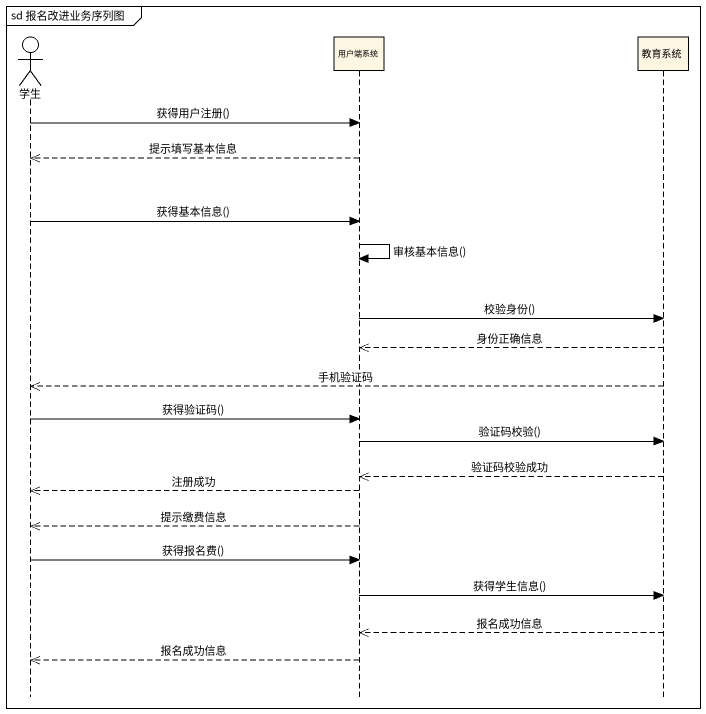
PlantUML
@startuml
mainframe sd 报名改进业务序列图
hide footbox
actor 学生
participant 用户端系统
participant 教育系统

学生 -> 用户端系统 : 获得用户注册()
用户端系统 -->> 学生 : 提示填写基本信息
学生 -> 用户端系统 : 获得基本信息()
用户端系统 -> 用户端系统 : 审核基本信息()
用户端系统 -> 教育系统 : 校验身份()
教育系统 -->> 用户端系统 : 身份正确信息
教育系统 -->> 学生 : 手机验证码
学生 -> 用户端系统 : 获得验证码()
用户端系统 -> 教育系统 : 验证码校验()
教育系统 -->> 用户端系统 : 验证码校验成功
用户端系统 -->> 学生 : 注册成功
用户端系统 -->> 学生 : 提示缴费信息
学生 -> 用户端系统 : 获得报名费()
用户端系统 -> 教育系统 : 获得学生信息()
教育系统 -->> 用户端系统 : 报名成功信息
用户端系统 -->> 学生 : 报名成功信息
@enduml
